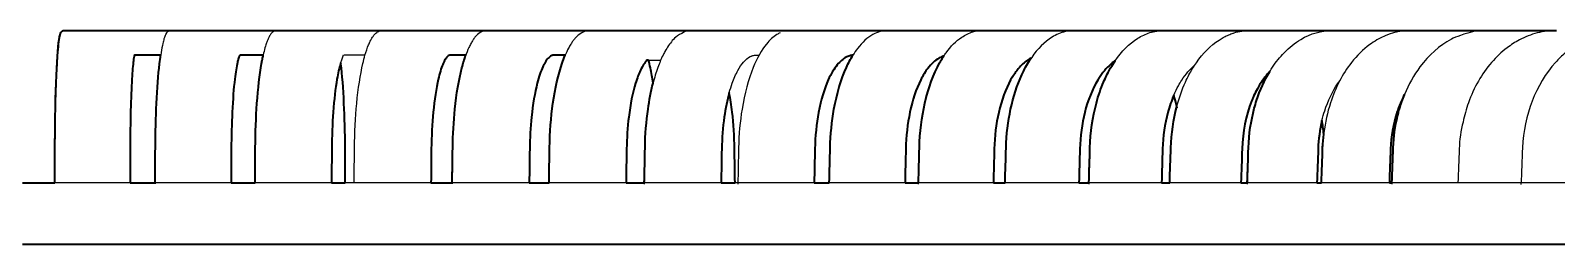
# Model space of a CAD drawing. Header units: millimetres. Extents: x -660 to 3082, y -1324 to 861.
# Drawn here: x 525 to 1141, y -860 to -773 of the extents above; entities that cross this region are included whole.
import ezdxf

# ---------------------------------------------------------------- set-up
doc = ezdxf.new("R2010")
doc.units = ezdxf.units.MM
doc.layers.add('Blocks', color=7, linetype='Continuous')
doc.layers.add('Blocks$Inner', color=7, linetype='Continuous', lineweight=25, true_color=0x007f00)
doc.layers.add('Blocks$Outline', color=7, linetype='Continuous', lineweight=35, true_color=0xff3f3f)

# ---------------------------------------------------------------- blocks, each defined once
blk = doc.blocks.new('Palissade Park Bench w Middle Leg Front')
at = {"layer": 'Blocks$Inner'}
for p, q in [((1319.82, 447.54), (1311.22, 447.54)), ((1395.96, 447.54), (1400.7, 447.54)), ((1433.69, 445.53), (1439.31, 445.53))]:
    blk.add_line(p, q, dxfattribs=at)
for points, knots in [([(1198.12, 457.54), (1197.94, 457.54), (1197.77, 457.49), (1197.63, 457.42), (1197.47, 457.35), (1197.36, 457.26), (1197.28, 457.18), (1197.19, 457.09), (1197.13, 457.01), (1197.08, 456.92), (1197.02, 456.84), (1196.97, 456.75), (1196.93, 456.66), (1196.86, 456.51), (1196.8, 456.36), (1196.75, 456.18), (1196.66, 455.91), (1196.59, 455.61), (1196.51, 455.26), (1196.34, 454.41), (1196.18, 453.31), (1196.03, 451.9), (1195.76, 449.47), (1195.52, 446.2), (1195.31, 442.24), (1194.86, 433.62), (1194.59, 422.16), (1194.56, 410.1)], [1, 1, 1, 1, 2, 2, 2, 3, 3, 3, 4, 4, 4, 5, 5, 5, 6, 6, 6, 7, 7, 7, 8, 8, 8, 9, 9, 9, 10, 10, 10, 10]), ([(1241.23, 457.54), (1240.98, 457.54), (1240.75, 457.48), (1240.55, 457.38), (1240.32, 457.27), (1240.14, 457.13), (1239.98, 456.97), (1239.75, 456.74), (1239.56, 456.45), (1239.4, 456.15), (1239.32, 456.02), (1239.26, 455.88), (1239.19, 455.74), (1239.1, 455.55), (1239.02, 455.35), (1238.94, 455.13), (1238.82, 454.83), (1238.71, 454.5), (1238.6, 454.14), (1238.44, 453.59), (1238.27, 452.97), (1238.12, 452.28), (1237.64, 450.16), (1237.2, 447.4), (1236.81, 444.07), (1236.29, 439.56), (1235.87, 434.09), (1235.58, 427.98), (1235.31, 422.35), (1235.15, 416.29), (1235.12, 410.11)], [1, 1, 1, 1, 2, 2, 2, 3, 3, 3, 4, 4, 4, 5, 5, 5, 6, 6, 6, 7, 7, 7, 8, 8, 8, 9, 9, 9, 10, 10, 10, 11, 11, 11, 11]), ([(1284.15, 457.54), (1283.79, 457.54), (1283.45, 457.45), (1283.14, 457.3), (1282.8, 457.13), (1282.49, 456.9), (1282.22, 456.62), (1281.94, 456.33), (1281.68, 455.99), (1281.44, 455.61), (1281.22, 455.25), (1281, 454.85), (1280.8, 454.4), (1280.62, 454.03), (1280.45, 453.62), (1280.29, 453.19), (1280.12, 452.75), (1279.96, 452.28), (1279.8, 451.77), (1279.28, 450.13), (1278.8, 448.16), (1278.36, 445.88)], [1, 1, 1, 1, 2, 2, 2, 3, 3, 3, 4, 4, 4, 5, 5, 5, 6, 6, 6, 7, 7, 7, 8, 8, 8, 8]), ([(1319.82, 447.54), (1320.27, 449.11), (1320.76, 450.52), (1321.27, 451.74), (1321.49, 452.29), (1321.73, 452.81), (1321.97, 453.28), (1322.17, 453.68), (1322.37, 454.05), (1322.58, 454.39), (1322.74, 454.66), (1322.9, 454.91), (1323.07, 455.14), (1323.32, 455.5), (1323.58, 455.82), (1323.86, 456.11), (1324.29, 456.56), (1324.77, 456.94), (1325.28, 457.18), (1325.74, 457.41), (1326.24, 457.54), (1326.75, 457.54)], [3, 3, 3, 3, 4, 4, 4, 5, 5, 5, 6, 6, 6, 7, 7, 7, 8, 8, 8, 9, 9, 9, 10, 10, 10, 10]), ([(1487.54, 456.59), (1487.12, 456.39), (1486.69, 456.16), (1486.28, 455.91), (1484.78, 454.98), (1483.36, 453.68), (1482.02, 452.05), (1480.01, 449.59), (1478.2, 446.39), (1476.65, 442.56), (1474.69, 437.74), (1473.16, 432.02), (1472.15, 425.73), (1471.34, 420.74), (1470.88, 415.47), (1470.76, 410.12)], [0, 0, 0, 0, 1, 1, 1, 2, 2, 2, 3, 3, 3, 4, 4, 4, 5, 5, 5, 5]), ([(1530.96, 457.54), (1529.98, 457.54), (1529, 457.41), (1528.03, 457.15), (1527.02, 456.88), (1526.02, 456.47), (1525.05, 455.93), (1522.83, 454.7), (1520.74, 452.79), (1518.84, 450.31), (1518.18, 449.45), (1517.54, 448.53), (1516.93, 447.54)], [1, 1, 1, 1, 2, 2, 2, 3, 3, 3, 4, 4, 4, 5, 5, 5, 5]), ([(1554.6, 448.53), (1556.53, 451.17), (1558.64, 453.29), (1560.9, 454.81), (1562.36, 455.79), (1563.88, 456.52), (1565.43, 456.98), (1566.69, 457.35), (1567.98, 457.54), (1569.27, 457.54)], [5, 5, 5, 5, 6, 6, 6, 7, 7, 7, 8, 8, 8, 8]), ([(1604.42, 457.4), (1603.37, 457.26), (1602.33, 457.02), (1601.3, 456.67), (1599.54, 456.07), (1597.82, 455.17), (1596.18, 453.99), (1593.28, 451.91), (1590.63, 448.98), (1588.3, 445.34), (1587.76, 444.48), (1587.23, 443.59), (1586.73, 442.66), (1586.19, 441.68), (1585.68, 440.65), (1585.19, 439.6)], [0, 0, 0, 0, 1, 1, 1, 2, 2, 2, 3, 3, 3, 4, 4, 4, 5, 5, 5, 5]), ([(1622.85, 445.22), (1625.54, 449.15), (1628.64, 452.26), (1632.01, 454.37), (1633.6, 455.37), (1635.24, 456.13), (1636.92, 456.66), (1638.75, 457.24), (1640.61, 457.54), (1642.48, 457.54)], [7, 7, 7, 7, 8, 8, 8, 9, 9, 9, 10, 10, 10, 10]), ([(1666.48, 454.64), (1666.6, 454.7), (1666.72, 454.77), (1666.83, 454.83), (1667.47, 455.17), (1668.12, 455.48), (1668.77, 455.76), (1669.37, 456.02), (1669.98, 456.25), (1670.59, 456.46), (1670.71, 456.5), (1670.83, 456.53), (1670.94, 456.57), (1673, 457.21), (1675.09, 457.54), (1677.19, 457.54)], [6, 6, 6, 6, 7, 7, 7, 8, 8, 8, 9, 9, 9, 10, 10, 10, 11, 11, 11, 11]), ([(1691.14, 448.54), (1693.25, 450.71), (1695.53, 452.53), (1697.93, 453.96), (1701.92, 456.32), (1706.19, 457.54), (1710.51, 457.54)], [9, 9, 9, 9, 10, 10, 10, 11, 11, 11, 11]), ([(1742.34, 457.54), (1737.62, 457.54), (1732.96, 456.23), (1728.63, 453.7), (1727.65, 453.13), (1726.69, 452.5), (1725.76, 451.81)], [0, 0, 0, 0, 1, 1, 1, 2, 2, 2, 2]), ([(1793.43, 456.54), (1790.96, 455.9), (1788.55, 454.95), (1786.22, 453.72), (1784.49, 452.8), (1782.82, 451.73), (1781.22, 450.51)], [20, 20, 20, 20, 21, 21, 21, 22, 22, 22, 22]), ([(1647.85, 426.97), (1648.77, 430.39), (1649.92, 433.66), (1651.31, 436.7), (1651.76, 437.68), (1652.23, 438.64), (1652.72, 439.57), (1653.65, 441.33), (1654.66, 442.98), (1655.74, 444.52), (1658.42, 448.36), (1661.51, 451.46), (1664.89, 453.67), (1665.41, 454.02), (1665.94, 454.34), (1666.48, 454.64)], [1, 1, 1, 1, 2, 2, 2, 3, 3, 3, 4, 4, 4, 5, 5, 5, 6, 6, 6, 6]), ([(1725.76, 451.81), (1723.08, 449.84), (1720.6, 447.41), (1718.37, 444.57), (1714.78, 439.99), (1711.89, 434.43), (1709.89, 428.24), (1708.64, 424.38), (1707.75, 420.33), (1707.23, 416.17)], [2, 2, 2, 2, 3, 3, 3, 4, 4, 4, 5, 5, 5, 5]), ([(1781.22, 450.51), (1778.99, 448.81), (1776.9, 446.83), (1774.97, 444.6), (1771.02, 440.03), (1767.85, 434.47), (1765.64, 428.27), (1764.75, 425.75), (1764.02, 423.15), (1763.46, 420.5)], [22, 22, 22, 22, 23, 23, 23, 24, 24, 24, 25, 25, 25, 25]), ([(1224.94, 409.68), (1224.97, 420.5), (1225.22, 430.69), (1225.64, 437.95), (1225.82, 441.06), (1226.03, 443.57), (1226.26, 445.31), (1226.37, 446.23), (1226.5, 446.95), (1226.61, 447.4), (1226.63, 447.51), (1226.66, 447.61), (1226.69, 447.69), (1226.7, 447.74), (1226.72, 447.79), (1226.73, 447.82), (1226.74, 447.85), (1226.75, 447.87), (1226.75, 447.87)], [1, 1, 1, 1, 2, 2, 2, 3, 3, 3, 4, 4, 4, 5, 5, 5, 6, 6, 6, 7, 7, 7, 7]), ([(1265.8, 409.68), (1265.83, 414.82), (1265.96, 419.87), (1266.18, 424.56), (1266.42, 429.63), (1266.77, 434.17), (1267.2, 437.89), (1267.52, 440.63), (1267.88, 442.9), (1268.26, 444.57), (1268.39, 445.11), (1268.51, 445.59), (1268.64, 446), (1268.72, 446.26), (1268.8, 446.5), (1268.88, 446.71), (1268.93, 446.86), (1268.99, 446.99), (1269.04, 447.1), (1269.08, 447.19), (1269.12, 447.26), (1269.15, 447.33), (1269.24, 447.49), (1269.31, 447.58), (1269.34, 447.61)], [1, 1, 1, 1, 2, 2, 2, 3, 3, 3, 4, 4, 4, 5, 5, 5, 6, 6, 6, 7, 7, 7, 8, 8, 8, 9, 9, 9, 9]), ([(1278.36, 445.88), (1278.25, 445.31), (1278.14, 444.73), (1278.03, 444.12), (1277.25, 439.6), (1276.62, 434.12), (1276.18, 428), (1275.78, 422.37), (1275.54, 416.3), (1275.49, 410.11)], [8, 8, 8, 8, 9, 9, 9, 10, 10, 10, 11, 11, 11, 11]), ([(1306.4, 409.67), (1306.44, 414.81), (1306.63, 419.85), (1306.97, 424.53), (1307.33, 429.59), (1307.85, 434.13), (1308.5, 437.83), (1308.93, 440.31), (1309.41, 442.4), (1309.92, 444), (1309.96, 444.14), (1310.01, 444.29), (1311.14, 447.63)], [1, 1, 1, 1, 2, 2, 2, 3, 3, 3, 4, 4, 4, 5, 5, 5, 5]), ([(1311.79, 410.11), (1311.76, 416.29), (1311.6, 422.35), (1311.33, 427.98), (1311.04, 434.09), (1310.62, 439.56), (1310.1, 444.07), (1310.08, 444.19), (1310.07, 444.31), (1310.06, 444.43)], [1, 1, 1, 1, 2, 2, 2, 3, 3, 3, 4, 4, 4, 4]), ([(1315.57, 410.11), (1315.64, 416.3), (1315.95, 422.38), (1316.49, 428.03), (1317.07, 434.15), (1317.91, 439.64), (1318.95, 444.18), (1319.23, 445.37), (1319.52, 446.49), (1319.82, 447.54)], [0, 0, 0, 0, 1, 1, 1, 2, 2, 2, 3, 3, 3, 3]), ([(1346.62, 409.67), (1346.68, 414.8), (1346.93, 419.84), (1347.38, 424.51), (1347.86, 429.56), (1348.55, 434.09), (1349.4, 437.78), (1349.96, 440.2), (1350.59, 442.25), (1351.24, 443.82), (1351.42, 444.25), (1351.6, 444.63), (1351.78, 444.99), (1351.92, 445.28), (1352.07, 445.55), (1352.22, 445.79), (1352.33, 445.98), (1352.44, 446.15), (1352.55, 446.31), (1352.72, 446.54), (1352.89, 446.74), (1353.04, 446.91), (1353.3, 447.17), (1353.52, 447.34), (1353.71, 447.43), (1353.79, 447.47), (1353.86, 447.49), (1353.93, 447.51), (1354, 447.53), (1354.07, 447.54), (1354.13, 447.54)], [1, 1, 1, 1, 2, 2, 2, 3, 3, 3, 4, 4, 4, 5, 5, 5, 6, 6, 6, 7, 7, 7, 8, 8, 8, 9, 9, 9, 10, 10, 10, 11, 11, 11, 11]), ([(1386.36, 409.67), (1386.42, 414.07), (1386.67, 418.42), (1387.09, 422.53), (1387.62, 427.69), (1388.41, 432.38), (1389.42, 436.28), (1390.1, 438.89), (1390.86, 441.12), (1391.68, 442.88), (1391.88, 443.31), (1392.08, 443.72), (1392.28, 444.09), (1392.48, 444.46), (1392.69, 444.8), (1392.89, 445.11), (1393.08, 445.41), (1393.28, 445.68), (1393.47, 445.92), (1393.6, 446.08), (1393.72, 446.22), (1393.85, 446.36), (1394.28, 446.82), (1394.68, 447.12), (1395.05, 447.31), (1395.21, 447.38), (1395.35, 447.44), (1395.5, 447.48), (1395.65, 447.52), (1395.81, 447.54), (1395.96, 447.54)], [1, 1, 1, 1, 2, 2, 2, 3, 3, 3, 4, 4, 4, 5, 5, 5, 6, 6, 6, 7, 7, 7, 8, 8, 8, 9, 9, 9, 10, 10, 10, 11, 11, 11, 11]), ([(1425.51, 409.67), (1425.58, 414.07), (1425.87, 418.4), (1426.37, 422.51), (1427, 427.66), (1427.95, 432.34), (1429.16, 436.23), (1429.76, 438.19), (1430.42, 439.93), (1431.13, 441.43), (1431.95, 443.15), (1432.82, 444.53), (1433.69, 445.53)], [1, 1, 1, 1, 2, 2, 2, 3, 3, 3, 4, 4, 4, 5, 5, 5, 5]), ([(1436.21, 436.19), (1435.88, 438.39), (1435.52, 440.46), (1435.11, 442.39), (1434.89, 443.49), (1434.65, 444.54), (1434.4, 445.53)], [0, 0, 0, 0, 1, 1, 1, 2, 2, 2, 2]), ([(1501.59, 409.66), (1501.7, 414.77), (1502.2, 419.78), (1503.07, 424.42), (1504, 429.44), (1505.35, 433.93), (1507, 437.59), (1508.09, 440.02), (1509.31, 442.04), (1510.6, 443.62), (1511.77, 445.05), (1512.98, 446.08), (1514.19, 446.73), (1514.68, 446.99), (1515.16, 447.18), (1515.65, 447.31), (1516.07, 447.43), (1516.5, 447.5), (1516.93, 447.53)], [1, 1, 1, 1, 2, 2, 2, 3, 3, 3, 4, 4, 4, 5, 5, 5, 6, 6, 6, 7, 7, 7, 7]), ([(1516.93, 447.54), (1516.01, 446.03), (1515.13, 444.38), (1514.32, 442.6), (1512.13, 437.78), (1510.43, 432.05), (1509.3, 425.75), (1508.4, 420.75), (1507.88, 415.47), (1507.75, 410.12)], [5, 5, 5, 5, 6, 6, 6, 7, 7, 7, 8, 8, 8, 8]), ([(1538.32, 409.66), (1538.45, 414.77), (1539.01, 419.79), (1539.98, 424.44), (1541.02, 429.44), (1542.51, 433.91), (1544.35, 437.56), (1545.24, 439.32), (1546.2, 440.88), (1547.22, 442.21), (1548.63, 444.05), (1550.13, 445.42), (1551.65, 446.31), (1551.73, 446.35), (1551.81, 446.4), (1551.89, 446.44), (1552.16, 446.59), (1552.44, 446.73), (1552.72, 446.85), (1552.88, 446.92), (1553.04, 446.98), (1553.2, 447.04), (1553.36, 447.1), (1553.52, 447.15), (1553.68, 447.2)], [1, 1, 1, 1, 2, 2, 2, 3, 3, 3, 4, 4, 4, 5, 5, 5, 6, 6, 6, 7, 7, 7, 8, 8, 8, 9, 9, 9, 9]), ([(1543.8, 410.13), (1543.97, 416.36), (1544.72, 422.47), (1546.02, 428.16), (1547.43, 434.33), (1549.46, 439.86), (1552, 444.44), (1552.43, 445.21), (1552.87, 445.95), (1553.33, 446.66), (1553.44, 446.84), (1553.56, 447.02), (1553.68, 447.2)], [0, 0, 0, 0, 1, 1, 1, 2, 2, 2, 3, 3, 3, 4, 4, 4, 4]), ([(1583.74, 442.06), (1584.95, 443.51), (1586.23, 444.68), (1587.54, 445.57), (1588.03, 445.9), (1588.53, 446.19), (1589.03, 446.44)], [6, 6, 6, 6, 7, 7, 7, 8, 8, 8, 8]), ([(1617.38, 439.76), (1618.94, 441.9), (1620.63, 443.63), (1622.41, 444.91), (1622.56, 445.02), (1622.71, 445.12), (1622.85, 445.22)], [5, 5, 5, 5, 6, 6, 6, 7, 7, 7, 7]), ([(1622.85, 445.22), (1622.69, 444.98), (1622.53, 444.74), (1622.37, 444.5), (1621.79, 443.6), (1621.22, 442.66), (1620.68, 441.69), (1619.81, 440.11), (1618.99, 438.45), (1618.25, 436.7)], [0, 0, 0, 0, 1, 1, 1, 2, 2, 2, 3, 3, 3, 3]), ([(1685.35, 440.95), (1685.72, 441.56), (1686.1, 442.16), (1686.49, 442.74), (1687.93, 444.88), (1689.48, 446.82), (1691.14, 448.54)], [7, 7, 7, 7, 8, 8, 8, 9, 9, 9, 9]), ([(1804.81, 448.54), (1803.42, 447.34), (1802.08, 446.03), (1800.81, 444.62), (1792.84, 435.74), (1788.05, 423.35), (1787.49, 410.14)], [5, 5, 5, 5, 6, 6, 6, 7, 7, 7, 7]), ([(1574.04, 409.66), (1574.18, 414.75), (1574.79, 419.75), (1575.85, 424.38), (1577, 429.39), (1578.65, 433.87), (1580.67, 437.52), (1581.01, 438.13), (1581.37, 438.72), (1581.73, 439.29), (1581.98, 439.68), (1582.24, 440.07), (1582.5, 440.44), (1582.9, 441.01), (1583.32, 441.55), (1583.74, 442.06)], [1, 1, 1, 1, 2, 2, 2, 3, 3, 3, 4, 4, 4, 5, 5, 5, 6, 6, 6, 6]), ([(1585.19, 439.6), (1583.29, 435.47), (1581.77, 430.81), (1580.68, 425.78), (1579.6, 420.78), (1578.98, 415.49), (1578.83, 410.13)], [5, 5, 5, 5, 6, 6, 6, 7, 7, 7, 7]), ([(1608.66, 409.65), (1608.8, 414.74), (1609.47, 419.73), (1610.62, 424.36), (1611.87, 429.37), (1613.66, 433.84), (1615.87, 437.49), (1616.01, 437.72), (1616.16, 437.95), (1616.3, 438.18), (1616.65, 438.73), (1617.01, 439.26), (1617.38, 439.76)], [1, 1, 1, 1, 2, 2, 2, 3, 3, 3, 4, 4, 4, 5, 5, 5, 5]), ([(1646.61, 431.36), (1647.19, 432.71), (1647.82, 434), (1648.5, 435.22), (1648.93, 436), (1649.38, 436.75), (1649.85, 437.46), (1651.42, 439.87), (1653.16, 441.88), (1655.02, 443.45)], [3, 3, 3, 3, 4, 4, 4, 5, 5, 5, 6, 6, 6, 6]), ([(1678.41, 429.91), (1678.59, 430.34), (1678.78, 430.76), (1678.97, 431.18), (1679.41, 432.14), (1679.88, 433.08), (1680.37, 433.98), (1680.75, 434.67), (1681.15, 435.35), (1681.55, 436), (1682.72, 437.85), (1684, 439.51), (1685.35, 440.95)], [3, 3, 3, 3, 4, 4, 4, 5, 5, 5, 6, 6, 6, 7, 7, 7, 7]), ([(1685.35, 440.95), (1683.21, 437.42), (1681.42, 433.45), (1680.04, 429.16), (1679.71, 428.15), (1679.4, 427.12), (1679.12, 426.07)], [0, 0, 0, 0, 1, 1, 1, 2, 2, 2, 2]), ([(1463.95, 409.66), (1464.04, 414.06), (1464.37, 418.39), (1464.95, 422.49), (1465.46, 426.03), (1466.14, 429.35), (1466.96, 432.34)], [1, 1, 1, 1, 2, 2, 2, 3, 3, 3, 3]), ([(1466.96, 432.34), (1467.45, 429.92), (1467.86, 427.28), (1468.19, 424.49), (1468.74, 419.82), (1469.06, 414.79), (1469.13, 409.67)], [3, 3, 3, 3, 3.999989, 3.999989, 3.999989, 5, 5, 5, 5]), ([(1618.25, 436.7), (1617.11, 434.04), (1616.14, 431.19), (1615.33, 428.19), (1613.8, 422.5), (1612.91, 416.37), (1612.72, 410.13)], [3, 3, 3, 3, 4, 4, 4, 5, 5, 5, 5]), ([(1706.47, 421.15), (1706.79, 422.48), (1707.15, 423.79), (1707.57, 425.07), (1708.88, 429.12), (1710.63, 432.81), (1712.75, 435.97), (1713.06, 436.43), (1713.37, 436.88), (1713.69, 437.31)], [2, 2, 2, 2, 3, 3, 3, 4, 4, 4, 5, 5, 5, 5]), ([(1642.07, 409.65), (1642.23, 414.73), (1642.95, 419.72), (1644.19, 424.34), (1644.86, 426.82), (1645.67, 429.17), (1646.61, 431.36)], [1, 1, 1, 1, 2, 2, 2, 3, 3, 3, 3]), ([(1734.19, 409.65), (1734.38, 414.71), (1735.24, 419.69), (1736.73, 424.29), (1736.74, 424.33), (1736.76, 424.37), (1736.77, 424.41)], [1, 1, 1, 1, 2, 2, 2, 3, 3, 3, 3]), ([(1181.41, 370.97), (1317.68, 370.97), (1445.67, 370.97), (1558.23, 370.97), (1667.08, 370.97), (1760.62, 370.97), (1830.14, 370.97)], [0, 0, 0, 0, 1, 1, 1, 2, 2, 2, 2])]:
    blk.add_open_spline(points, degree=3, knots=knots, dxfattribs=at)
for points in [[(1194.56, 410.1), (1194.64, 437.71), (1195.69, 456.54), (1197.12, 456.54)], [(1226.08, 457.54), (1216.76, 457.54), (1207.44, 457.54), (1198.12, 457.54)], [(1241.23, 457.54), (1236.18, 457.54), (1231.13, 457.54), (1226.08, 457.54)], [(1269.08, 457.54), (1259.8, 457.54), (1250.51, 457.54), (1241.23, 457.54)], [(1284.15, 457.54), (1279.12, 457.54), (1274.1, 457.54), (1269.08, 457.54)], [(1311.8, 457.54), (1302.58, 457.54), (1293.37, 457.54), (1284.15, 457.54)], [(1326.75, 457.54), (1321.76, 457.54), (1316.78, 457.54), (1311.8, 457.54)], [(1326.75, 457.54), (1335.88, 457.54), (1345, 457.54), (1354.13, 457.54)], [(1354.13, 457.54), (1359.06, 457.54), (1363.99, 457.54), (1368.91, 457.54)], [(1366.85, 457.03), (1366.12, 456.67), (1365.43, 456.12), (1364.78, 455.43)], [(1367.99, 457.54), (1367.14, 457.17), (1367, 457.11), (1366.85, 457.03)], [(1368.91, 457.54), (1377.93, 457.54), (1386.94, 457.54), (1395.96, 457.54)], [(1395.96, 457.54), (1400.82, 457.54), (1405.67, 457.54), (1410.53, 457.54)], [(1409.16, 457.54), (1406.38, 456.04), (1405.61, 455.37), (1404.87, 454.55)], [(1410.53, 457.54), (1419.41, 457.54), (1428.28, 457.54), (1437.16, 457.54)], [(1437.16, 457.54), (1441.93, 457.54), (1446.71, 457.54), (1451.49, 457.54)], [(1450.2, 457.54), (1446.4, 455.84), (1445.15, 454.79), (1443.99, 453.44)], [(1451.49, 457.54), (1460.2, 457.54), (1468.91, 457.54), (1477.63, 457.54)], [(1477.63, 457.54), (1482.31, 457.54), (1486.99, 457.54), (1491.67, 457.54)], [(1491.67, 457.54), (1500.19, 457.54), (1508.72, 457.54), (1517.25, 457.54)], [(1517.25, 457.54), (1521.82, 457.54), (1526.39, 457.54), (1530.96, 457.54)], [(1555.91, 457.54), (1547.6, 457.54), (1539.28, 457.54), (1530.96, 457.54)], [(1569.27, 457.54), (1564.82, 457.54), (1560.36, 457.54), (1555.91, 457.54)], [(1569.27, 457.54), (1577.35, 457.54), (1585.43, 457.54), (1593.52, 457.54)], [(1593.52, 457.54), (1597.84, 457.54), (1602.16, 457.54), (1606.48, 457.54)], [(1606.48, 457.54), (1614.3, 457.54), (1622.13, 457.54), (1629.96, 457.54)], [(1629.96, 457.54), (1634.13, 457.54), (1638.31, 457.54), (1642.48, 457.54)], [(1642.48, 457.54), (1650.03, 457.54), (1657.58, 457.54), (1665.14, 457.54)], [(1665.14, 457.54), (1669.15, 457.54), (1673.17, 457.54), (1677.19, 457.54)], [(1677.19, 457.54), (1684.45, 457.54), (1691.7, 457.54), (1698.95, 457.54)], [(1698.95, 457.54), (1702.81, 457.54), (1706.66, 457.54), (1710.51, 457.54)], [(1710.51, 457.54), (1717.45, 457.54), (1724.38, 457.54), (1731.32, 457.54)], [(1731.32, 457.54), (1734.99, 457.54), (1738.67, 457.54), (1742.34, 457.54)], [(1742.34, 457.54), (1748.94, 457.54), (1755.54, 457.54), (1762.14, 457.54)], [(1769.51, 457.54), (1762.96, 455.94), (1760.81, 455.09), (1758.73, 453.98)], [(1762.14, 457.54), (1765.63, 457.54), (1769.12, 457.54), (1772.6, 457.54)], [(1772.6, 457.54), (1778.85, 457.54), (1785.09, 457.54), (1791.34, 457.54)], [(1791.34, 457.54), (1794.63, 457.54), (1797.92, 457.54), (1801.21, 457.54)], [(1801.21, 457.54), (1798.59, 457.54), (1795.98, 457.2), (1793.43, 456.54)], [(1361.8, 450.7), (1360.76, 448.43), (1359.81, 445.66), (1358.98, 442.44)], [(1362.59, 452.27), (1362.32, 451.78), (1362.06, 451.25), (1361.8, 450.7)], [(1363.41, 453.64), (1363.13, 453.22), (1362.86, 452.76), (1362.59, 452.27)], [(1364.23, 454.78), (1363.95, 454.43), (1363.67, 454.05), (1363.41, 453.64)], [(1364.78, 455.43), (1364.59, 455.22), (1364.41, 455.01), (1364.23, 454.78)], [(1402.04, 450.37), (1401.54, 449.44), (1401.07, 448.43), (1400.61, 447.34)], [(1402.98, 452), (1402.66, 451.49), (1402.34, 450.94), (1402.04, 450.37)], [(1403.19, 452.33), (1403.12, 452.22), (1403.05, 452.11), (1402.98, 452)], [(1403.96, 453.43), (1403.7, 453.09), (1403.44, 452.72), (1403.19, 452.33)], [(1404.87, 454.55), (1404.56, 454.2), (1404.25, 453.83), (1403.96, 453.43)], [(1443.99, 453.44), (1442.93, 452.21), (1441.93, 450.74), (1441, 449.03)], [(1758.73, 453.98), (1753.96, 451.44), (1749.65, 447.62), (1746.05, 442.78)], [(1237.26, 447.54), (1233.72, 447.54), (1230.18, 447.54), (1226.64, 447.54)], [(1278.7, 447.54), (1274.85, 447.54), (1272.06, 447.54), (1269.28, 447.54)], [(1275.5, 410.1), (1275.62, 423.92), (1276.59, 436.71), (1278.37, 445.81)], [(1354.13, 447.54), (1356.26, 447.54), (1358.39, 447.54), (1360.52, 447.54)], [(1399.45, 444.28), (1397.89, 439.72), (1396.64, 434.22), (1395.77, 428.07)], [(1400.61, 447.34), (1400.21, 446.38), (1399.82, 445.35), (1399.45, 444.28)], [(1440.23, 447.54), (1439.48, 446.01), (1438.78, 444.34), (1438.13, 442.52)], [(1441, 449.03), (1440.74, 448.55), (1440.48, 448.05), (1440.23, 447.54)], [(1470.46, 441.37), (1471.19, 442.71), (1471.96, 443.83), (1472.74, 444.74)], [(1472.74, 444.74), (1473.63, 445.78), (1474.53, 446.51), (1475.41, 446.96)], [(1475.41, 446.96), (1475.53, 447.03), (1475.66, 447.09), (1475.79, 447.14)], [(1475.79, 447.14), (1475.91, 447.19), (1476.02, 447.24), (1476.14, 447.28)], [(1476.14, 447.28), (1476.25, 447.32), (1476.36, 447.35), (1476.47, 447.38)], [(1476.47, 447.38), (1476.86, 447.49), (1477.24, 447.54), (1479.01, 447.54)], [(1553.68, 447.2), (1553.92, 447.56), (1554.35, 448.18), (1554.6, 448.53)], [(1358.98, 442.44), (1357.74, 437.64), (1356.77, 431.95), (1356.13, 425.68)], [(1438.13, 442.52), (1437.42, 440.55), (1436.78, 438.43), (1436.21, 436.19)], [(1468.18, 436.19), (1468.88, 438.14), (1469.64, 439.88), (1470.46, 441.37)], [(1746.05, 442.78), (1743.59, 439.46), (1741.49, 435.71), (1739.81, 431.63)], [(1436.21, 436.19), (1435.38, 432.94), (1434.7, 429.43), (1434.17, 425.71)], [(1467, 432.45), (1467.36, 433.77), (1467.76, 435.01), (1468.18, 436.19)], [(1469.17, 409.68), (1469.06, 417.8), (1468.34, 425.67), (1467, 432.45)], [(1736.77, 424.41), (1737.61, 426.97), (1738.63, 429.39), (1739.81, 431.63)], [(1739.81, 431.63), (1739.05, 429.77), (1738.37, 427.84), (1737.79, 425.86)], [(1356.13, 425.68), (1355.62, 420.7), (1355.32, 415.44), (1355.25, 410.11)], [(1395.77, 428.07), (1394.97, 422.41), (1394.51, 416.32), (1394.41, 410.12)], [(1434.17, 425.71), (1433.46, 420.72), (1433.05, 415.46), (1432.95, 410.12)], [(1645.4, 410.13), (1645.59, 415.96), (1646.43, 421.66), (1647.85, 426.97)], [(1646.61, 431.36), (1647.09, 429.73), (1647.53, 428.01), (1647.91, 426.21)], [(1647.97, 426.44), (1647.59, 428.21), (1647.16, 429.91), (1646.69, 431.54)], [(1674.19, 409.65), (1674.41, 416.52), (1675.74, 423.17), (1678.03, 428.97)], [(1679.12, 426.07), (1677.76, 420.99), (1676.96, 415.61), (1676.77, 410.14)], [(1678.03, 428.97), (1678.13, 429.22), (1678.31, 429.66), (1678.41, 429.91)], [(1737.79, 425.86), (1737.5, 424.89), (1737.24, 423.91), (1737, 422.93)], [(1704.92, 409.65), (1705.06, 413.58), (1705.58, 417.46), (1706.47, 421.15)], [(1706.47, 421.15), (1706.76, 419.35), (1706.99, 417.51), (1707.16, 415.64)], [(1737, 422.93), (1736, 418.78), (1735.41, 414.49), (1735.24, 410.14)], [(1763.46, 420.5), (1762.58, 417), (1762.05, 413.35), (1761.91, 409.64)], [(1707.23, 416.17), (1706.98, 414.18), (1706.82, 412.16), (1706.74, 410.14)], [(1194.56, 410.1), (1194.55, 405.39), (1194.53, 400.68), (1194.52, 395.97)], [(1194.52, 395.97), (1194.53, 400.68), (1194.55, 405.39), (1194.56, 410.1)], [(1224.9, 395.97), (1224.91, 400.54), (1224.93, 405.11), (1224.94, 409.68)], [(1235.12, 410.11), (1235.09, 405.24), (1235.06, 400.38), (1235.04, 395.52)], [(1265.72, 395.97), (1265.75, 400.54), (1265.77, 405.11), (1265.8, 409.68)], [(1275.49, 410.11), (1275.45, 405.4), (1275.42, 400.68), (1275.38, 395.97)], [(1306.28, 395.97), (1306.32, 400.54), (1306.36, 405.11), (1306.4, 409.67)], [(1311.87, 395.97), (1311.84, 400.68), (1311.82, 405.39), (1311.79, 410.11)], [(1315.42, 395.97), (1315.47, 400.69), (1315.52, 405.4), (1315.57, 410.11)], [(1346.47, 395.97), (1346.52, 400.54), (1346.57, 405.1), (1346.62, 409.67)], [(1355.25, 410.11), (1355.18, 405.23), (1355.11, 400.35), (1355.05, 395.47)], [(1386.18, 395.97), (1386.24, 400.54), (1386.3, 405.1), (1386.36, 409.67)], [(1394.41, 410.12), (1394.33, 405.4), (1394.26, 400.69), (1394.18, 395.97)], [(1425.29, 395.97), (1425.36, 400.54), (1425.43, 405.1), (1425.51, 409.67)], [(1432.95, 410.12), (1432.86, 405.23), (1432.77, 400.34), (1432.67, 395.44)], [(1463.7, 395.97), (1463.78, 400.54), (1463.87, 405.1), (1463.95, 409.66)], [(1469.13, 409.67), (1469.19, 405.1), (1469.26, 400.54), (1469.32, 395.97)], [(1470.76, 410.12), (1470.66, 405.22), (1470.56, 400.33), (1470.45, 395.43)], [(1501.3, 395.97), (1501.4, 400.53), (1501.5, 405.1), (1501.59, 409.66)], [(1507.75, 410.12), (1507.64, 405.41), (1507.52, 400.69), (1507.41, 395.97)], [(1538, 395.97), (1538.11, 400.53), (1538.22, 405.1), (1538.32, 409.66)], [(1543.42, 395.4), (1543.55, 400.31), (1543.67, 405.22), (1543.8, 410.13)], [(1573.69, 395.97), (1573.81, 400.53), (1573.93, 405.09), (1574.04, 409.66)], [(1578.83, 410.13), (1578.69, 405.41), (1578.56, 400.69), (1578.42, 395.97)], [(1608.27, 395.97), (1608.4, 400.53), (1608.53, 405.09), (1608.66, 409.65)], [(1612.72, 410.13), (1612.57, 405.21), (1612.42, 400.29), (1612.27, 395.37)], [(1641.65, 395.97), (1641.79, 400.53), (1641.93, 405.09), (1642.07, 409.65)], [(1644.93, 395.97), (1645.09, 400.69), (1645.24, 405.41), (1645.4, 410.13)], [(1673.73, 395.97), (1673.89, 400.53), (1674.04, 405.09), (1674.19, 409.65)], [(1676.77, 410.14), (1676.6, 405.21), (1676.42, 400.27), (1676.25, 395.34)], [(1704.44, 395.97), (1704.6, 400.53), (1704.76, 405.09), (1704.92, 409.65)], [(1706.74, 410.14), (1706.57, 405.42), (1706.39, 400.69), (1706.22, 395.97)], [(1733.68, 395.97), (1733.85, 400.53), (1734.02, 405.09), (1734.19, 409.65)], [(1735.24, 410.14), (1735.05, 405.2), (1734.85, 400.26), (1734.66, 395.32)], [(1761.91, 409.64), (1761.73, 405.09), (1761.56, 400.53), (1761.38, 395.97)], [(1787.49, 410.14), (1787.29, 405.19), (1787.08, 400.24), (1786.87, 395.29)], [(1831.28, 395.97), (1691.48, 395.97), (1236.69, 395.97), (1181.43, 395.97)]]:
    blk.add_open_spline(points, degree=3, dxfattribs=at)
at = {"layer": 'Blocks$Outline'}
blk.add_lwpolyline([(1237.26, 447.54), (1226.64, 447.54)], dxfattribs=at)
for points, knots in [([(1196.63, 455.77), (1196.67, 455.92), (1196.71, 456.06), (1196.75, 456.18), (1196.8, 456.36), (1196.86, 456.51), (1196.93, 456.66), (1196.97, 456.75), (1197.02, 456.84), (1197.08, 456.92), (1197.13, 457.01), (1197.19, 457.09), (1197.28, 457.18), (1197.36, 457.26), (1197.47, 457.35), (1197.63, 457.42), (1197.77, 457.49), (1197.94, 457.54), (1198.12, 457.54), (1207.44, 457.54), (1216.76, 457.54), (1226.08, 457.54), (1231.13, 457.54), (1236.18, 457.54), (1241.23, 457.54)], [-6.478547, -6.478547, -6.478547, -6.478547, -6, -6, -6, -5, -5, -5, -4, -4, -4, -3, -3, -3, -2, -2, -2, -1, -1, -1, 0, 0, 0, 1, 1, 1, 1]), ([(1241.23, 457.54), (1250.51, 457.54), (1259.8, 457.54), (1269.08, 457.54), (1274.09, 457.54), (1279.1, 457.54), (1284.11, 457.54)], [-1, -1, -1, -1, 0, 0, 0, 0.997781, 0.997781, 0.997781, 0.997781]), ([(1284.11, 457.54), (1284.12, 457.54), (1284.14, 457.54), (1284.15, 457.54), (1293.37, 457.54), (1302.58, 457.54), (1311.8, 457.54), (1316.77, 457.54), (1321.73, 457.54), (1326.7, 457.54)], [-1.03125, -1.03125, -1.03125, -1.03125, -1.000002, -1.000002, -1.000002, -0.000001, -0.000001, -0.000001, 0.996807, 0.996807, 0.996807, 0.996807]), ([(1326.7, 457.54), (1326.71, 457.54), (1326.73, 457.54), (1326.75, 457.54), (1335.88, 457.54), (1345, 457.54), (1354.13, 457.54), (1358.75, 457.54), (1363.68, 457.54), (1368.61, 457.54), (1368.91, 457.54), (1377.93, 457.54), (1386.94, 457.54), (1395.96, 457.54), (1400.36, 457.54), (1405.22, 457.54), (1410.07, 457.54), (1410.53, 457.54), (1419.41, 457.54), (1428.28, 457.54), (1437.16, 457.54), (1441.51, 457.54), (1446.28, 457.54), (1451.06, 457.54), (1451.49, 457.54), (1460.2, 457.54), (1468.91, 457.54), (1477.63, 457.54), (1482.31, 457.54), (1486.99, 457.54), (1491.67, 457.54), (1500.19, 457.54), (1508.72, 457.54), (1517.25, 457.54), (1521.82, 457.54), (1526.39, 457.54), (1530.96, 457.54)], [9.96875, 9.96875, 9.96875, 9.96875, 9.999998, 9.999998, 9.999998, 10.999998, 10.999998, 10.999998, 11.937729, 11.999999, 11.999999, 11.999999, 12.999999, 12.999999, 12.999999, 13.90582, 13.999999, 13.999999, 13.999999, 14.999999, 14.999999, 14.999999, 15.910188, 15.999999, 15.999999, 15.999999, 16.999999, 16.999999, 16.999999, 18, 18, 18, 19, 19, 19, 20, 20, 20, 20]), ([(1530.96, 457.54), (1539.28, 457.54), (1547.6, 457.54), (1555.91, 457.54), (1560.36, 457.54), (1564.82, 457.54), (1569.27, 457.54)], [-1, -1, -1, -1, 0, 0, 0, 1, 1, 1, 1]), ([(1569.27, 457.54), (1577.35, 457.54), (1585.43, 457.54), (1593.52, 457.54), (1597.84, 457.54), (1602.16, 457.54), (1606.48, 457.54), (1614.3, 457.54), (1622.13, 457.54), (1629.96, 457.54), (1634.07, 457.54), (1638.19, 457.54), (1642.31, 457.54)], [8, 8, 8, 8, 9, 9, 9, 10, 10, 10, 11, 11, 11, 11.985996, 11.985996, 11.985996, 11.985996]), ([(1642.31, 457.54), (1642.37, 457.54), (1642.42, 457.54), (1642.48, 457.54), (1650.03, 457.54), (1657.58, 457.54), (1665.14, 457.54), (1669.09, 457.54), (1673.04, 457.54), (1677, 457.54)], [9.96875, 9.96875, 9.96875, 9.96875, 9.999999, 9.999999, 9.999999, 11, 11, 11, 11.983667, 11.983667, 11.983667, 11.983667]), ([(1677, 457.54), (1677.06, 457.54), (1677.13, 457.54), (1677.19, 457.54), (1684.45, 457.54), (1691.7, 457.54), (1698.95, 457.54), (1702.81, 457.54), (1706.66, 457.54), (1710.51, 457.54), (1717.45, 457.54), (1724.38, 457.54), (1731.32, 457.54), (1734.99, 457.54), (1738.67, 457.54), (1742.34, 457.54), (1748.94, 457.54), (1755.54, 457.54), (1762.14, 457.54), (1764.6, 457.54), (1768.08, 457.54), (1771.57, 457.54), (1772.6, 457.54), (1778.85, 457.54), (1785.09, 457.54), (1791.34, 457.54), (1794.63, 457.54), (1797.92, 457.54), (1801.21, 457.54)], [10.96875, 10.96875, 10.96875, 10.96875, 10.999999, 10.999999, 10.999999, 11.999999, 11.999999, 11.999999, 12.999999, 12.999999, 12.999999, 14, 14, 14, 15, 15, 15, 16, 16, 16, 16.704323, 17, 17, 17, 18, 18, 18, 19, 19, 19, 19]), ([(1226.64, 447.54), (1226.64, 447.54), (1226.63, 447.49), (1226.62, 447.45), (1226.61, 447.4), (1226.5, 446.95), (1226.37, 446.23), (1226.26, 445.31), (1226.03, 443.57), (1225.82, 441.06), (1225.64, 437.95), (1225.22, 430.69), (1224.97, 420.5), (1224.94, 409.68), (1224.93, 405.11), (1224.91, 400.54), (1224.9, 395.97)], [-4.430138, -4.430138, -4.430138, -4.430138, -4.430073, -4, -4, -4, -3, -3, -3, -2, -2, -2, -1, -1, -1, 0, 0, 0, 0]), ([(1235.04, 395.97), (1235.07, 400.68), (1235.09, 405.39), (1235.12, 410.11), (1235.15, 416.29), (1235.31, 422.35), (1235.58, 427.98), (1235.87, 434.09), (1236.29, 439.56), (1236.81, 444.07), (1236.96, 445.3), (1237.11, 446.46), (1237.26, 447.54)], [-11.96896, -11.96896, -11.96896, -11.96896, -11, -11, -11, -10, -10, -10, -9, -9, -9, -8.629064, -8.629064, -8.629064, -8.629064]), ([(1269.28, 447.54), (1269.28, 447.54), (1269.25, 447.49), (1269.2, 447.42), (1269.15, 447.33), (1269.12, 447.26), (1269.08, 447.19), (1269.04, 447.1), (1268.99, 446.99), (1268.93, 446.86), (1268.88, 446.71), (1268.8, 446.5), (1268.72, 446.26), (1268.64, 446), (1268.51, 445.59), (1268.39, 445.11), (1268.26, 444.57), (1267.88, 442.9), (1267.52, 440.63), (1267.2, 437.89), (1266.77, 434.17), (1266.42, 429.63), (1266.18, 424.56), (1265.96, 419.87), (1265.83, 414.82), (1265.8, 409.68), (1265.77, 405.11), (1265.75, 400.54), (1265.72, 395.97)], [-8.568778, -8.568778, -8.568778, -8.568778, -8.568296, -8, -8, -8, -7, -7, -7, -6, -6, -6, -5, -5, -5, -4, -4, -4, -3, -3, -3, -2, -2, -2, -1, -1, -1, 0, 0, 0, 0]), ([(1275.38, 395.97), (1275.42, 400.68), (1275.45, 405.4), (1275.49, 410.11), (1275.54, 416.3), (1275.78, 422.37), (1276.18, 428), (1276.62, 434.12), (1277.25, 439.6), (1278.03, 444.12), (1278.14, 444.73), (1278.25, 445.31), (1278.36, 445.88), (1278.47, 446.45), (1278.58, 447), (1278.7, 447.54)], [-12, -12, -12, -12, -11, -11, -11, -10, -10, -10, -9, -9, -9, -8, -8, -8, -7.749297, -7.749297, -7.749297, -7.749297]), ([(1310.06, 444.42), (1309.96, 444.12), (1309.94, 444.06), (1309.92, 444), (1309.41, 442.4), (1308.93, 440.31), (1308.5, 437.83), (1307.85, 434.13), (1307.33, 429.59), (1306.97, 424.53), (1306.63, 419.85), (1306.44, 414.81), (1306.4, 409.67), (1306.36, 405.11), (1306.32, 400.54), (1306.28, 395.97)], [-4.422485, -4.422485, -4.422485, -4.422485, -4, -4, -4, -3, -3, -3, -2, -2, -2, -1, -1, -1, 0, 0, 0, 0]), ([(1311.87, 395.97), (1311.84, 400.68), (1311.82, 405.39), (1311.79, 410.11), (1311.76, 416.29), (1311.6, 422.35), (1311.33, 427.98), (1311.04, 434.09), (1310.62, 439.56), (1310.1, 444.07), (1310.09, 444.19), (1310.07, 444.31), (1310.06, 444.42)], [0, 0, 0, 0, 1, 1, 1, 2, 2, 2, 3, 3, 3, 3.990456, 3.990456, 3.990456, 3.990456]), ([(1360.52, 447.54), (1358.39, 447.54), (1356.26, 447.54), (1354.13, 447.54), (1354.07, 447.54), (1354, 447.53), (1353.93, 447.51), (1353.86, 447.49), (1353.79, 447.47), (1353.71, 447.43), (1353.52, 447.34), (1353.3, 447.17), (1353.04, 446.91), (1352.89, 446.74), (1352.72, 446.54), (1352.55, 446.31), (1352.44, 446.15), (1352.33, 445.98), (1352.22, 445.79), (1352.07, 445.55), (1351.92, 445.28), (1351.78, 444.99), (1351.6, 444.63), (1351.42, 444.25), (1351.24, 443.82), (1350.59, 442.25), (1349.96, 440.2), (1349.4, 437.78), (1348.55, 434.09), (1347.86, 429.56), (1347.38, 424.51), (1346.93, 419.84), (1346.68, 414.8), (1346.62, 409.67), (1346.57, 405.1), (1346.52, 400.54), (1346.47, 395.97)], [-12, -12, -12, -12, -11, -11, -11, -10, -10, -10, -9, -9, -9, -8, -8, -8, -7, -7, -7, -6, -6, -6, -5, -5, -5, -4, -4, -4, -3, -3, -3, -2, -2, -2, -1, -1, -1, 0, 0, 0, 0]), ([(1355.06, 395.97), (1355.12, 400.69), (1355.18, 405.4), (1355.25, 410.11), (1355.32, 415.44), (1355.62, 420.7), (1356.13, 425.68), (1356.77, 431.95), (1357.74, 437.64), (1358.98, 442.44), (1359.46, 444.29), (1359.97, 445.99), (1360.52, 447.54)], [-9.966019, -9.966019, -9.966019, -9.966019, -9, -9, -9, -8, -8, -8, -7, -7, -7, -6.425052, -6.425052, -6.425052, -6.425052]), ([(1400.7, 447.54), (1399.12, 447.54), (1397.54, 447.54), (1395.96, 447.54), (1395.81, 447.54), (1395.65, 447.52), (1395.5, 447.48), (1395.35, 447.44), (1395.21, 447.38), (1395.05, 447.31), (1394.68, 447.12), (1394.28, 446.82), (1393.85, 446.36), (1393.72, 446.22), (1393.6, 446.08), (1393.47, 445.92), (1393.28, 445.68), (1393.08, 445.41), (1392.89, 445.11), (1392.69, 444.8), (1392.48, 444.46), (1392.28, 444.09), (1392.08, 443.72), (1391.88, 443.31), (1391.68, 442.88), (1390.86, 441.12), (1390.1, 438.89), (1389.42, 436.28), (1388.41, 432.38), (1387.62, 427.69), (1387.09, 422.53), (1386.67, 418.42), (1386.42, 414.07), (1386.36, 409.67), (1386.3, 405.1), (1386.24, 400.54), (1386.18, 395.97)], [-15.737502, -15.737502, -15.737502, -15.737502, -11, -11, -11, -10, -10, -10, -9, -9, -9, -8, -8, -8, -7, -7, -7, -6, -6, -6, -5, -5, -5, -4, -4, -4, -3, -3, -3, -2, -2, -2, -1, -1, -1, 0, 0, 0, 0]), ([(1394.18, 395.97), (1394.26, 400.69), (1394.33, 405.4), (1394.41, 410.12), (1394.51, 416.32), (1394.97, 422.41), (1395.77, 428.07), (1396.64, 434.22), (1397.89, 439.72), (1399.45, 444.28), (1399.82, 445.35), (1400.21, 446.38), (1400.61, 447.34), (1400.64, 447.4), (1400.67, 447.47), (1400.7, 447.54)], [-10, -10, -10, -10, -9, -9, -9, -8, -8, -8, -7, -7, -7, -6, -6, -6, -5.938781, -5.938781, -5.938781, -5.938781]), ([(1434.4, 445.53), (1434.16, 445.53), (1433.92, 445.53), (1433.69, 445.53), (1432.82, 444.53), (1431.95, 443.15), (1431.13, 441.43), (1430.42, 439.93), (1429.76, 438.19), (1429.16, 436.23), (1427.95, 432.34), (1427, 427.66), (1426.37, 422.51), (1425.87, 418.4), (1425.58, 414.07), (1425.51, 409.67), (1425.43, 405.1), (1425.36, 400.54), (1425.29, 395.97)], [-5.707207, -5.707207, -5.707207, -5.707207, -5, -5, -5, -4, -4, -4, -3, -3, -3, -2, -2, -2, -1, -1, -1, 0, 0, 0, 0]), ([(1436.21, 436.19), (1435.88, 438.39), (1435.52, 440.46), (1435.11, 442.39), (1434.89, 443.49), (1434.65, 444.54), (1434.4, 445.53)], [0, 0, 0, 0, 1, 1, 1, 2, 2, 2, 2]), ([(1516.93, 447.53), (1516.5, 447.5), (1516.07, 447.43), (1515.65, 447.31), (1515.16, 447.18), (1514.68, 446.99), (1514.19, 446.73), (1512.98, 446.08), (1511.77, 445.05), (1510.6, 443.62), (1509.31, 442.04), (1508.09, 440.02), (1507, 437.59), (1505.35, 433.93), (1504, 429.44), (1503.07, 424.42), (1502.2, 419.78), (1501.7, 414.77), (1501.59, 409.66), (1501.5, 405.1), (1501.4, 400.53), (1501.3, 395.97)], [-7, -7, -7, -7, -6, -6, -6, -5, -5, -5, -4, -4, -4, -3, -3, -3, -2, -2, -2, -1, -1, -1, 0, 0, 0, 0]), ([(1507.41, 395.97), (1507.52, 400.69), (1507.64, 405.41), (1507.75, 410.12), (1507.88, 415.47), (1508.4, 420.75), (1509.3, 425.75), (1510.43, 432.05), (1512.13, 437.78), (1514.32, 442.6), (1515.13, 444.38), (1516, 446.03), (1516.93, 447.53)], [-9, -9, -9, -9, -8, -8, -8, -7, -7, -7, -6, -6, -6, -5.001943, -5.001943, -5.001943, -5.001943]), ([(1553.68, 447.2), (1553.52, 447.15), (1553.36, 447.1), (1553.2, 447.04), (1553.04, 446.98), (1552.88, 446.92), (1552.72, 446.85), (1552.44, 446.73), (1552.16, 446.59), (1551.89, 446.44), (1551.81, 446.4), (1551.73, 446.35), (1551.65, 446.31), (1550.13, 445.42), (1548.63, 444.05), (1547.22, 442.21), (1546.2, 440.88), (1545.24, 439.32), (1544.35, 437.56), (1542.51, 433.91), (1541.02, 429.44), (1539.98, 424.44), (1539.01, 419.79), (1538.45, 414.77), (1538.32, 409.66), (1538.22, 405.1), (1538.11, 400.53), (1538, 395.97)], [-9, -9, -9, -9, -8, -8, -8, -7, -7, -7, -6, -6, -6, -5, -5, -5, -4, -4, -4, -3, -3, -3, -2, -2, -2, -1, -1, -1, 0, 0, 0, 0]), ([(1543.43, 395.97), (1543.56, 400.69), (1543.68, 405.41), (1543.8, 410.13), (1543.97, 416.36), (1544.72, 422.47), (1546.02, 428.16), (1547.43, 434.33), (1549.46, 439.86), (1552, 444.44), (1552.43, 445.21), (1552.87, 445.95), (1553.33, 446.66), (1553.44, 446.84), (1553.56, 447.02), (1553.68, 447.2)], [-0.961141, -0.961141, -0.961141, -0.961141, 0, 0, 0, 1, 1, 1, 2, 2, 2, 3, 3, 3, 4, 4, 4, 4]), ([(1589.03, 446.44), (1588.53, 446.19), (1588.03, 445.9), (1587.54, 445.57), (1586.23, 444.68), (1584.95, 443.51), (1583.74, 442.06), (1583.32, 441.55), (1582.9, 441.01), (1582.5, 440.44), (1582.24, 440.07), (1581.98, 439.68), (1581.73, 439.29), (1581.37, 438.72), (1581.01, 438.13), (1580.67, 437.52), (1578.65, 433.87), (1577, 429.39), (1575.85, 424.38), (1574.79, 419.75), (1574.18, 414.75), (1574.04, 409.66), (1573.93, 405.09), (1573.81, 400.53), (1573.69, 395.97)], [-8, -8, -8, -8, -7, -7, -7, -6, -6, -6, -5, -5, -5, -4, -4, -4, -3, -3, -3, -2, -2, -2, -1, -1, -1, 0, 0, 0, 0]), ([(1578.42, 395.97), (1578.56, 400.69), (1578.69, 405.41), (1578.83, 410.13), (1578.98, 415.49), (1579.6, 420.78), (1580.68, 425.78), (1581.77, 430.81), (1583.29, 435.47), (1585.19, 439.6), (1585.68, 440.65), (1586.19, 441.68), (1586.73, 442.66), (1587.23, 443.59), (1587.76, 444.48), (1588.3, 445.34), (1588.54, 445.71), (1588.78, 446.08), (1589.03, 446.44)], [-8, -8, -8, -8, -7, -7, -7, -6, -6, -6, -5, -5, -5, -4, -4, -4, -3, -3, -3, -2.897345, -2.897345, -2.897345, -2.897345]), ([(1622.85, 445.22), (1622.71, 445.12), (1622.56, 445.02), (1622.41, 444.91), (1620.63, 443.63), (1618.94, 441.9), (1617.38, 439.76), (1617.01, 439.26), (1616.65, 438.73), (1616.3, 438.18), (1616.16, 437.95), (1616.01, 437.72), (1615.87, 437.49), (1613.66, 433.84), (1611.87, 429.37), (1610.62, 424.36), (1609.47, 419.73), (1608.8, 414.74), (1608.66, 409.65), (1608.53, 405.09), (1608.4, 400.53), (1608.27, 395.97)], [-7, -7, -7, -7, -6, -6, -6, -5, -5, -5, -4, -4, -4, -3, -3, -3, -2, -2, -2, -1, -1, -1, 0, 0, 0, 0]), ([(1612.29, 395.97), (1612.43, 400.69), (1612.58, 405.41), (1612.72, 410.13), (1612.91, 416.37), (1613.8, 422.5), (1615.33, 428.19), (1616.14, 431.19), (1617.11, 434.04), (1618.25, 436.7), (1618.99, 438.45), (1619.81, 440.11), (1620.68, 441.69), (1621.22, 442.66), (1621.79, 443.6), (1622.37, 444.5), (1622.53, 444.74), (1622.69, 444.98), (1622.85, 445.22)], [-5.959283, -5.959283, -5.959283, -5.959283, -5, -5, -5, -4, -4, -4, -3, -3, -3, -2, -2, -2, -1, -1, -1, 0, 0, 0, 0]), ([(1685.35, 440.95), (1684, 439.51), (1682.72, 437.85), (1681.55, 436), (1681.15, 435.35), (1680.75, 434.67), (1680.37, 433.98), (1679.88, 433.08), (1679.41, 432.14), (1678.97, 431.18), (1678.78, 430.76), (1678.59, 430.34), (1678.41, 429.91), (1678.31, 429.66), (1678.13, 429.22), (1678.03, 428.97), (1675.74, 423.17), (1674.41, 416.52), (1674.19, 409.65), (1674.04, 405.09), (1673.89, 400.53), (1673.73, 395.97)], [-7, -7, -7, -7, -6, -6, -6, -5, -5, -5, -4, -4, -4, -3, -3, -3, -2, -2, -2, -1, -1, -1, 0, 0, 0, 0]), ([(1676.27, 395.97), (1676.44, 400.69), (1676.6, 405.41), (1676.77, 410.14), (1676.96, 415.61), (1677.76, 420.99), (1679.12, 426.07), (1679.4, 427.12), (1679.71, 428.15), (1680.04, 429.16), (1681.42, 433.45), (1683.21, 437.42), (1685.35, 440.95)], [-3.957517, -3.957517, -3.957517, -3.957517, -3, -3, -3, -2, -2, -2, -1, -1, -1, 0, 0, 0, 0]), ([(1432.68, 395.97), (1432.77, 400.69), (1432.86, 405.4), (1432.95, 410.12), (1433.05, 415.46), (1433.46, 420.72), (1434.17, 425.71), (1434.7, 429.43), (1435.38, 432.94), (1436.21, 436.19)], [-7.964047, -7.964047, -7.964047, -7.964047, -7, -7, -7, -6, -6, -6, -5, -5, -5, -5]), ([(1469.32, 395.97), (1469.26, 400.54), (1469.19, 405.1), (1469.13, 409.67), (1469.06, 414.79), (1468.74, 419.82), (1468.19, 424.49), (1467.86, 427.28), (1467.45, 429.92), (1466.96, 432.34), (1466.14, 429.35), (1465.46, 426.03), (1464.95, 422.49), (1464.37, 418.39), (1464.04, 414.06), (1463.95, 409.66), (1463.87, 405.1), (1463.78, 400.54), (1463.7, 395.97)], [-6, -6, -6, -6, -5, -5, -5, -3.999989, -3.999989, -3.999989, -3, -3, -3, -2, -2, -2, -1, -1, -1, 0, 0, 0, 0]), ([(1739.81, 431.63), (1738.63, 429.39), (1737.61, 426.97), (1736.77, 424.41), (1736.76, 424.37), (1736.74, 424.33), (1736.73, 424.29), (1735.24, 419.69), (1734.38, 414.71), (1734.19, 409.65), (1734.02, 405.09), (1733.85, 400.53), (1733.68, 395.97)], [-4, -4, -4, -4, -3, -3, -3, -2, -2, -2, -1, -1, -1, 0, 0, 0, 0]), ([(1734.69, 395.97), (1734.87, 400.69), (1735.06, 405.42), (1735.24, 410.14), (1735.41, 414.49), (1736, 418.78), (1737, 422.93), (1737.24, 423.91), (1737.5, 424.89), (1737.79, 425.86), (1738.37, 427.84), (1739.05, 429.77), (1739.81, 431.63)], [-6.955875, -6.955875, -6.955875, -6.955875, -6, -6, -6, -5, -5, -5, -4, -4, -4, -3, -3, -3, -3]), ([(1646.61, 431.36), (1645.67, 429.17), (1644.86, 426.82), (1644.19, 424.34), (1642.95, 419.72), (1642.23, 414.73), (1642.07, 409.65), (1641.93, 405.09), (1641.79, 400.53), (1641.65, 395.97)], [-3, -3, -3, -3, -2, -2, -2, -1, -1, -1, 0, 0, 0, 0]), ([(1644.93, 395.97), (1645.09, 400.69), (1645.24, 405.41), (1645.4, 410.13), (1645.59, 415.88), (1646.4, 421.5), (1647.79, 426.75)], [-1, -1, -1, -1, 0, 0, 0, 0.985739, 0.985739, 0.985739, 0.985739]), ([(1706.47, 421.15), (1705.58, 417.46), (1705.06, 413.58), (1704.92, 409.65), (1704.76, 405.09), (1704.6, 400.53), (1704.44, 395.97)], [-2, -2, -2, -2, -1, -1, -1, 0, 0, 0, 0]), ([(1194.52, 395.97), (1194.53, 400.68), (1194.55, 405.39), (1194.56, 410.1), (1194.56, 411.61), (1194.57, 413.11), (1194.58, 414.59)], [-11, -11, -11, -11, -10, -10, -10, -9.875, -9.875, -9.875, -9.875]), ([(1706.22, 395.97), (1706.39, 400.69), (1706.57, 405.42), (1706.74, 410.14), (1706.81, 411.99), (1706.95, 413.82), (1707.16, 415.64)], [-7, -7, -7, -7, -6, -6, -6, -5.087883, -5.087883, -5.087883, -5.087883]), ([(1830.14, 370.97), (1760.62, 370.97), (1667.08, 370.97), (1558.23, 370.97), (1445.67, 370.97), (1317.69, 370.97), (1181.43, 370.97)], [-2, -2, -2, -2, -1, -1, -1, -0.00003, -0.00003, -0.00003, -0.00003])]:
    blk.add_open_spline(points, degree=3, knots=knots, dxfattribs=at)
for points in [[(1194.58, 414.59), (1194.73, 436.6), (1195.53, 452.23), (1196.63, 455.77)], [(1278.7, 447.54), (1274.85, 447.54), (1272.07, 447.54), (1269.28, 447.54)], [(1647.79, 426.75), (1647.44, 428.35), (1647.04, 429.89), (1646.61, 431.36)], [(1707.16, 415.64), (1706.99, 417.51), (1706.76, 419.35), (1706.47, 421.15)], [(1181.43, 395.97), (1184.55, 395.97), (1188.96, 395.97), (1194.52, 395.97)], [(1224.9, 395.97), (1228.14, 395.97), (1231.53, 395.97), (1235.04, 395.97)], [(1265.72, 395.97), (1268.88, 395.97), (1272.1, 395.97), (1275.38, 395.97)], [(1306.28, 395.97), (1308.13, 395.97), (1310, 395.97), (1311.87, 395.97)], [(1346.47, 395.97), (1349.31, 395.97), (1352.17, 395.97), (1355.06, 395.97)], [(1386.18, 395.97), (1388.83, 395.97), (1391.5, 395.97), (1394.18, 395.97)], [(1425.29, 395.97), (1427.74, 395.97), (1430.21, 395.97), (1432.68, 395.97)], [(1463.7, 395.97), (1465.57, 395.97), (1467.44, 395.97), (1469.32, 395.97)], [(1501.3, 395.97), (1503.34, 395.97), (1505.37, 395.97), (1507.41, 395.97)], [(1538, 395.97), (1539.81, 395.97), (1541.62, 395.97), (1543.43, 395.97)], [(1573.69, 395.97), (1575.27, 395.97), (1576.84, 395.97), (1578.42, 395.97)], [(1608.27, 395.97), (1609.61, 395.97), (1610.95, 395.97), (1612.29, 395.97)], [(1641.65, 395.97), (1642.74, 395.97), (1643.84, 395.97), (1644.93, 395.97)], [(1673.73, 395.97), (1674.58, 395.97), (1675.43, 395.97), (1676.27, 395.97)], [(1704.44, 395.97), (1705.03, 395.97), (1705.63, 395.97), (1706.22, 395.97)], [(1733.68, 395.97), (1734.02, 395.97), (1734.35, 395.97), (1734.69, 395.97)]]:
    blk.add_open_spline(points, degree=3, dxfattribs=at)

msp = doc.modelspace()

# ---------------------------------------------------------------- block references
at = {"layer": 'Blocks'}
msp.add_blockref('Palissade Park Bench w Middle Leg Front', (-659.78, -1230.61), dxfattribs=at)

doc.saveas('drawing.dxf')
